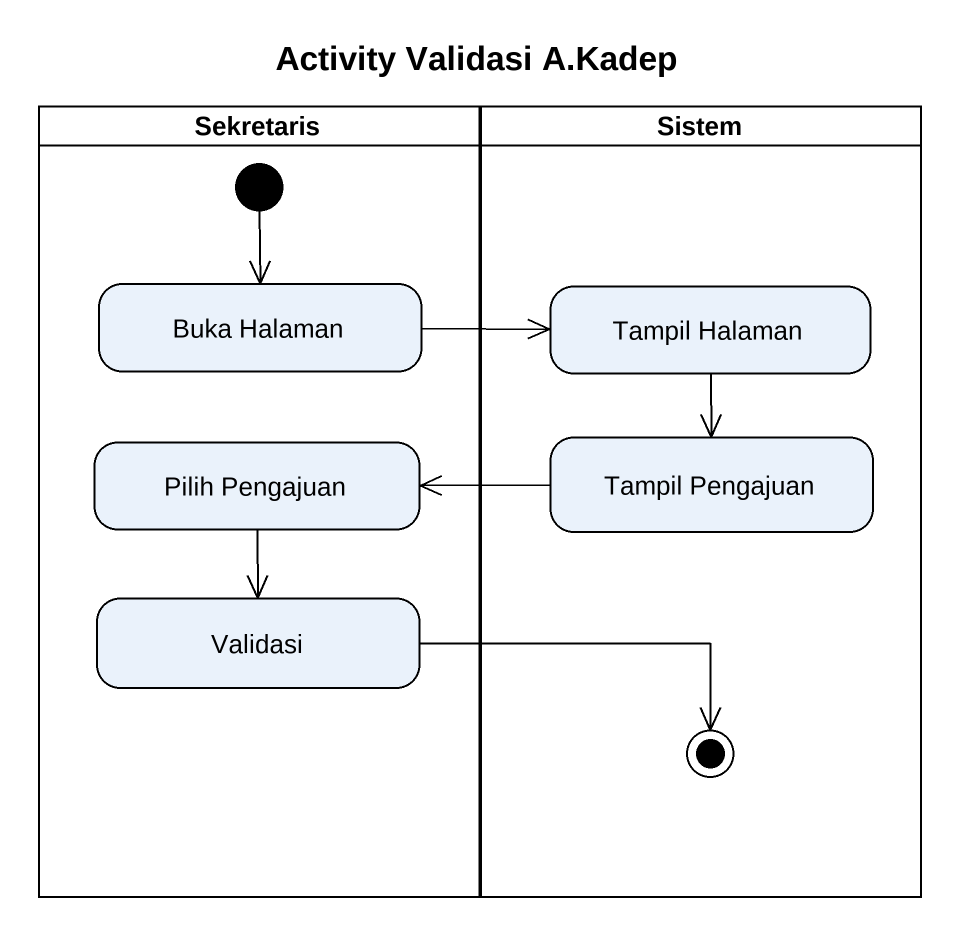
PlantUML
@startuml
title Activity Validasi A.Kadep
hide empty description
state Sekretaris <<partition>> {
  state "Buka Halaman" as Buka_Halaman
  state "Pilih Pengajuan" as Pilih_Pengajuan
  state Validasi
  [*] --> Buka_Halaman
}
state Sistem <<partition>> {
  state "Tampil Halaman" as Tampil_Halaman
  state "Tampil Pengajuan" as Tampil_Pengajuan
  state final1 <<end>>
}
Buka_Halaman -right-> Tampil_Halaman
Tampil_Halaman --> Tampil_Pengajuan
Pilih_Pengajuan --> Validasi
Tampil_Pengajuan -left-> Pilih_Pengajuan
Validasi -right-> final1
@enduml
